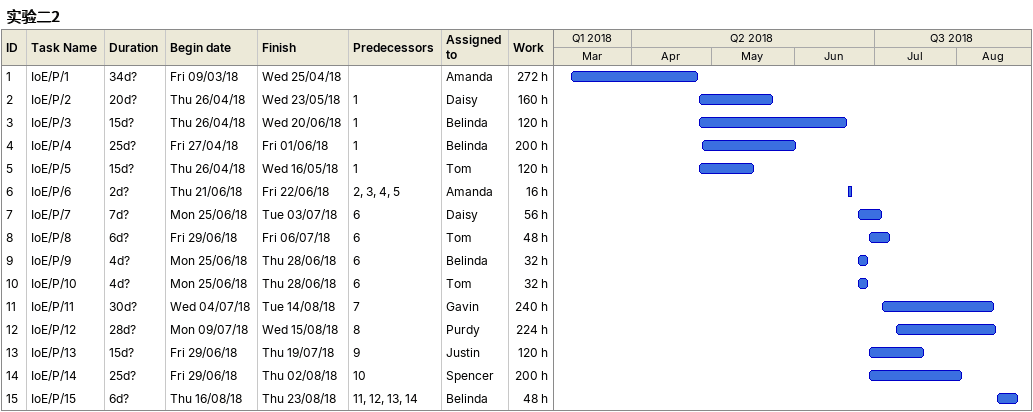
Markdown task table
实验二2

| ID | Task | Duration | Start | Finish | Predecessors | Resources | Work (h) |
|---|---|---|---|---|---|---|---|
| 1 | IoE/P/1 | 34d? | 2018-03-09 | 2018-04-25 |  | Amanda | 272 |
| 2 | IoE/P/2 | 20d? | 2018-04-26 | 2018-05-23 | 1 | Daisy | 160 |
| 3 | IoE/P/3 | 15d? | 2018-04-26 | 2018-06-20 | 1 | Belinda | 120 |
| 4 | IoE/P/4 | 25d? | 2018-04-27 | 2018-06-01 | 1 | Belinda | 200 |
| 5 | IoE/P/5 | 15d? | 2018-04-26 | 2018-05-16 | 1 | Tom | 120 |
| 6 | IoE/P/6 | 2d? | 2018-06-21 | 2018-06-22 | 2, 3, 4, 5 | Amanda | 16 |
| 7 | IoE/P/7 | 7d? | 2018-06-25 | 2018-07-03 | 6 | Daisy | 56 |
| 8 | IoE/P/8 | 6d? | 2018-06-29 | 2018-07-06 | 6 | Tom | 48 |
| 9 | IoE/P/9 | 4d? | 2018-06-25 | 2018-06-28 | 6 | Belinda | 32 |
| 10 | IoE/P/10 | 4d? | 2018-06-25 | 2018-06-28 | 6 | Tom | 32 |
| 11 | IoE/P/11 | 30d? | 2018-07-04 | 2018-08-14 | 7 | Gavin | 240 |
| 12 | IoE/P/12 | 28d? | 2018-07-09 | 2018-08-15 | 8 | Purdy | 224 |
| 13 | IoE/P/13 | 15d? | 2018-06-29 | 2018-07-19 | 9 | Justin | 120 |
| 14 | IoE/P/14 | 25d? | 2018-06-29 | 2018-08-02 | 10 | Spencer | 200 |
| 15 | IoE/P/15 | 6d? | 2018-08-16 | 2018-08-23 | 11, 12, 13, 14 | Belinda | 48 |
